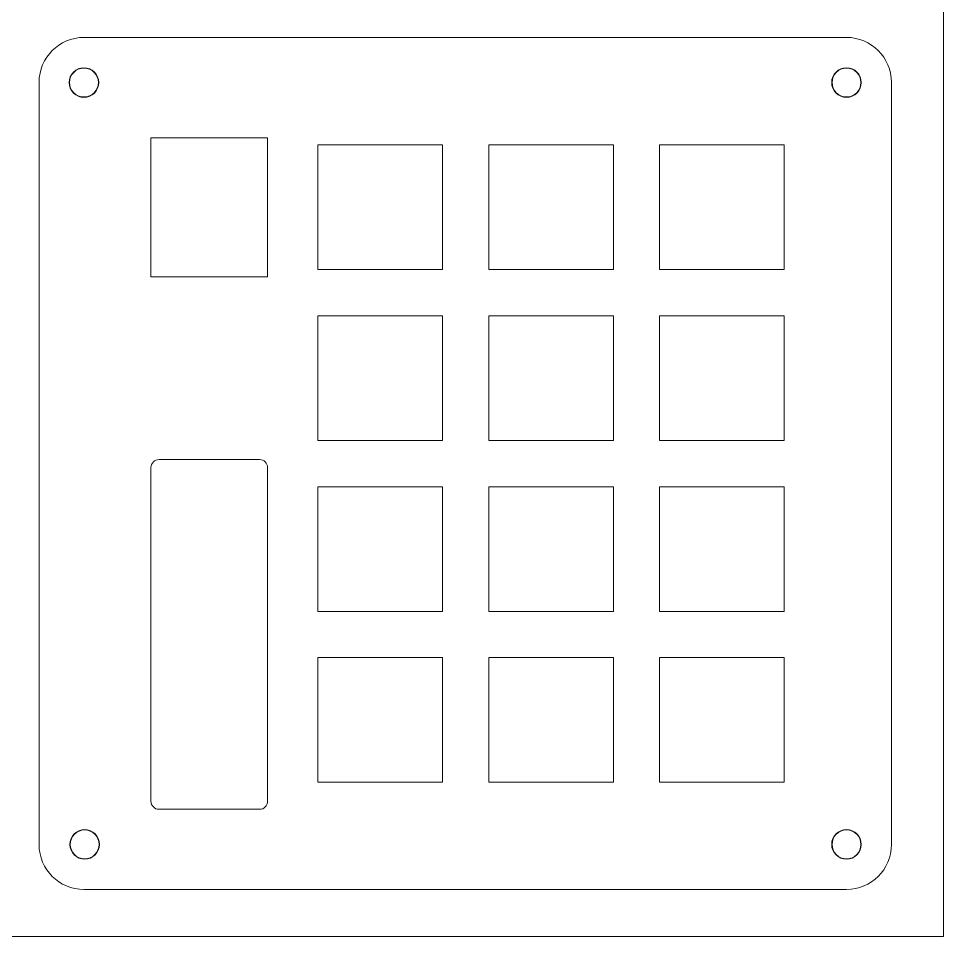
# Model space of a CAD drawing. Header units: millimetres. Extents: x 5 to 670, y 81 to 288.
# Drawn here: x 566.6 to 669.7, y 83.5 to 185.9 of the extents above; entities that cross this region are included whole.
import ezdxf

# ---------------------------------------------------------------- set-up
doc = ezdxf.new("R2010")
doc.units = ezdxf.units.MM
doc.header["$MEASUREMENT"] = 0
doc.layers.add('Hole', color=7, linetype='Continuous', lineweight=0)

msp = doc.modelspace()

# ---------------------------------------------------------------- linework, layer by layer
at = {"layer": 'Hole', "color": 250, "lineweight": 9, "true_color": 0x1d1d1b}
for points in [[(669.73, 83.51), (463.52, 83.51), (463.52, 288.22), (669.73, 288.22)], [(594.37, 157.07), (581.37, 157.07), (581.37, 172.57), (594.37, 172.57), (594.37, 157.07)], [(613.89, 157.86), (599.99, 157.86), (599.99, 171.76), (613.89, 171.76), (613.89, 157.86)], [(632.94, 157.86), (619.04, 157.86), (619.04, 171.76), (632.94, 171.76), (632.94, 157.86)], [(651.99, 157.86), (638.09, 157.86), (638.09, 171.76), (651.99, 171.76), (651.99, 157.86)], [(613.89, 138.81), (599.99, 138.81), (599.99, 152.71), (613.89, 152.71), (613.89, 138.81)], [(632.94, 138.81), (619.04, 138.81), (619.04, 152.71), (632.94, 152.71), (632.94, 138.81)], [(651.99, 138.81), (638.09, 138.81), (638.09, 152.71), (651.99, 152.71), (651.99, 138.81)], [(613.89, 119.76), (599.99, 119.76), (599.99, 133.66), (613.89, 133.66), (613.89, 119.76)], [(632.94, 119.76), (619.04, 119.76), (619.04, 133.66), (632.94, 133.66), (632.94, 119.76)], [(651.99, 119.76), (638.09, 119.76), (638.09, 133.66), (651.99, 133.66), (651.99, 119.76)], [(613.89, 100.71), (599.99, 100.71), (599.99, 114.61), (613.89, 114.61), (613.89, 100.71)], [(632.94, 100.71), (619.04, 100.71), (619.04, 114.61), (632.94, 114.61), (632.94, 100.71)], [(651.99, 100.71), (638.09, 100.71), (638.09, 114.61), (651.99, 114.61), (651.99, 100.71)]]:
    msp.add_lwpolyline(points, close=True, dxfattribs=at)
for centre, radius in [((573.92, 178.72), 1.65), ((573.92, 178.72), 1.65), ((573.92, 178.72), 1.61), ((658.92, 178.72), 1.65), ((658.92, 178.72), 1.65), ((658.92, 178.72), 1.61), ((574, 93.78), 1.65), ((574, 93.78), 1.65), ((574, 93.78), 1.61), ((658.92, 93.78), 1.65), ((658.92, 93.78), 1.65), ((658.92, 93.78), 1.61)]:
    msp.add_circle(centre, radius, dxfattribs=at)
for points, knots in [([(573.92, 88.75), (573.92, 88.75), (658.92, 88.75), (658.92, 88.75), (658.92, 88.75), (658.92, 88.75), (658.92, 88.75), (661.68, 88.75), (663.92, 90.99), (663.92, 93.75), (663.92, 93.75), (663.92, 93.75), (663.92, 93.75), (663.92, 93.75), (663.92, 178.75), (663.92, 178.75), (663.92, 178.75), (663.92, 178.75), (663.92, 178.75), (663.92, 181.51), (661.68, 183.75), (658.92, 183.75), (658.92, 183.75), (658.92, 183.75), (658.92, 183.75), (658.92, 183.75), (658.92, 183.75), (658.92, 183.75), (658.92, 183.75), (573.92, 183.75), (573.92, 183.75), (573.92, 183.75), (573.92, 183.75), (573.92, 183.75), (571.16, 183.75), (568.92, 181.51), (568.92, 178.75), (568.92, 178.75), (568.92, 178.75), (568.92, 178.75), (568.92, 178.75), (568.92, 93.75), (568.92, 93.75), (568.92, 93.75), (568.92, 93.75), (568.92, 93.75), (568.92, 90.99), (571.16, 88.75), (573.92, 88.75), (573.92, 88.75), (573.92, 88.75), (573.92, 88.75)], [0, 0, 0, 0, 1, 1, 1, 2, 2, 2, 3, 3, 3, 4, 4, 4, 5, 5, 5, 6, 6, 6, 7, 7, 7, 8, 8, 8, 9, 9, 9, 10, 10, 10, 11, 11, 11, 12, 12, 12, 13, 13, 13, 14, 14, 14, 15, 15, 15, 16, 16, 16, 17, 17, 17, 17]), ([(593.5, 97.69), (593.5, 97.69), (582.29, 97.69), (582.29, 97.69), (581.8, 97.69), (581.39, 98.09), (581.39, 98.59), (581.39, 98.59), (581.39, 135.79), (581.39, 135.79), (581.39, 136.29), (581.8, 136.69), (582.29, 136.69), (582.29, 136.69), (593.5, 136.69), (593.5, 136.69), (593.99, 136.69), (594.39, 136.29), (594.39, 135.79), (594.39, 135.79), (594.39, 98.59), (594.39, 98.59), (594.39, 98.09), (593.99, 97.69), (593.5, 97.69)], [0, 0, 0, 0, 1, 1, 1, 2, 2, 2, 3, 3, 3, 4, 4, 4, 5, 5, 5, 6, 6, 6, 7, 7, 7, 8, 8, 8, 8])]:
    msp.add_open_spline(points, degree=3, knots=knots, dxfattribs=at)

doc.saveas('drawing.dxf')
